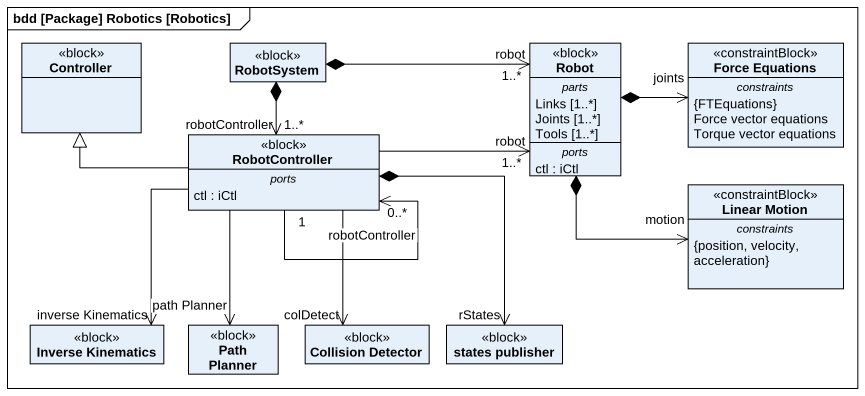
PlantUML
@startuml
mainframe bdd [Package] Robotics [Robotics]
hide circle
hide empty members
class Controller <<block>>
class RobotSystem <<block>>
class Robot <<block>> {
  -- parts --
  Links [1..*]
  Joints [1..*]
  Tools [1..*]
  -- ports --
  ctl : iCtl
}
class "Force Equations" as Force_Equations <<constraintBlock>> {
  -- constraints --
  {FTEquations}
  Force vector equations
  Torque vector equations
}
class RobotController <<block>> {
  -- ports --
  ctl : iCtl
}
class "Linear Motion" as Linear_Motion <<constraintBlock>> {
  -- constraints --
  {position, velocity, acceleration}
}
class "Inverse Kinematics" as Inverse_Kinematics <<block>>
class "Path Planner" as Path_Planner <<block>>
class "Collision Detector" as Collision_Detector <<block>>
class "states publisher" as states_publisher <<block>>
RobotSystem *-right-> "robot\n1..*" Robot
RobotSystem *--> "robotController\n1..*" RobotController
Robot *--> "motion" Linear_Motion
Force_Equations "joints" <-left-* Robot
RobotController -left-|> Controller
RobotController -right-> "robot\n1..*" Robot
RobotController "1" --> "0..*\nrobotController" RobotController
RobotController --> "inverse Kinematics" Inverse_Kinematics
RobotController --> "path Planner" Path_Planner
RobotController --> "colDetect" Collision_Detector
RobotController *--> "rStates" states_publisher
@enduml
